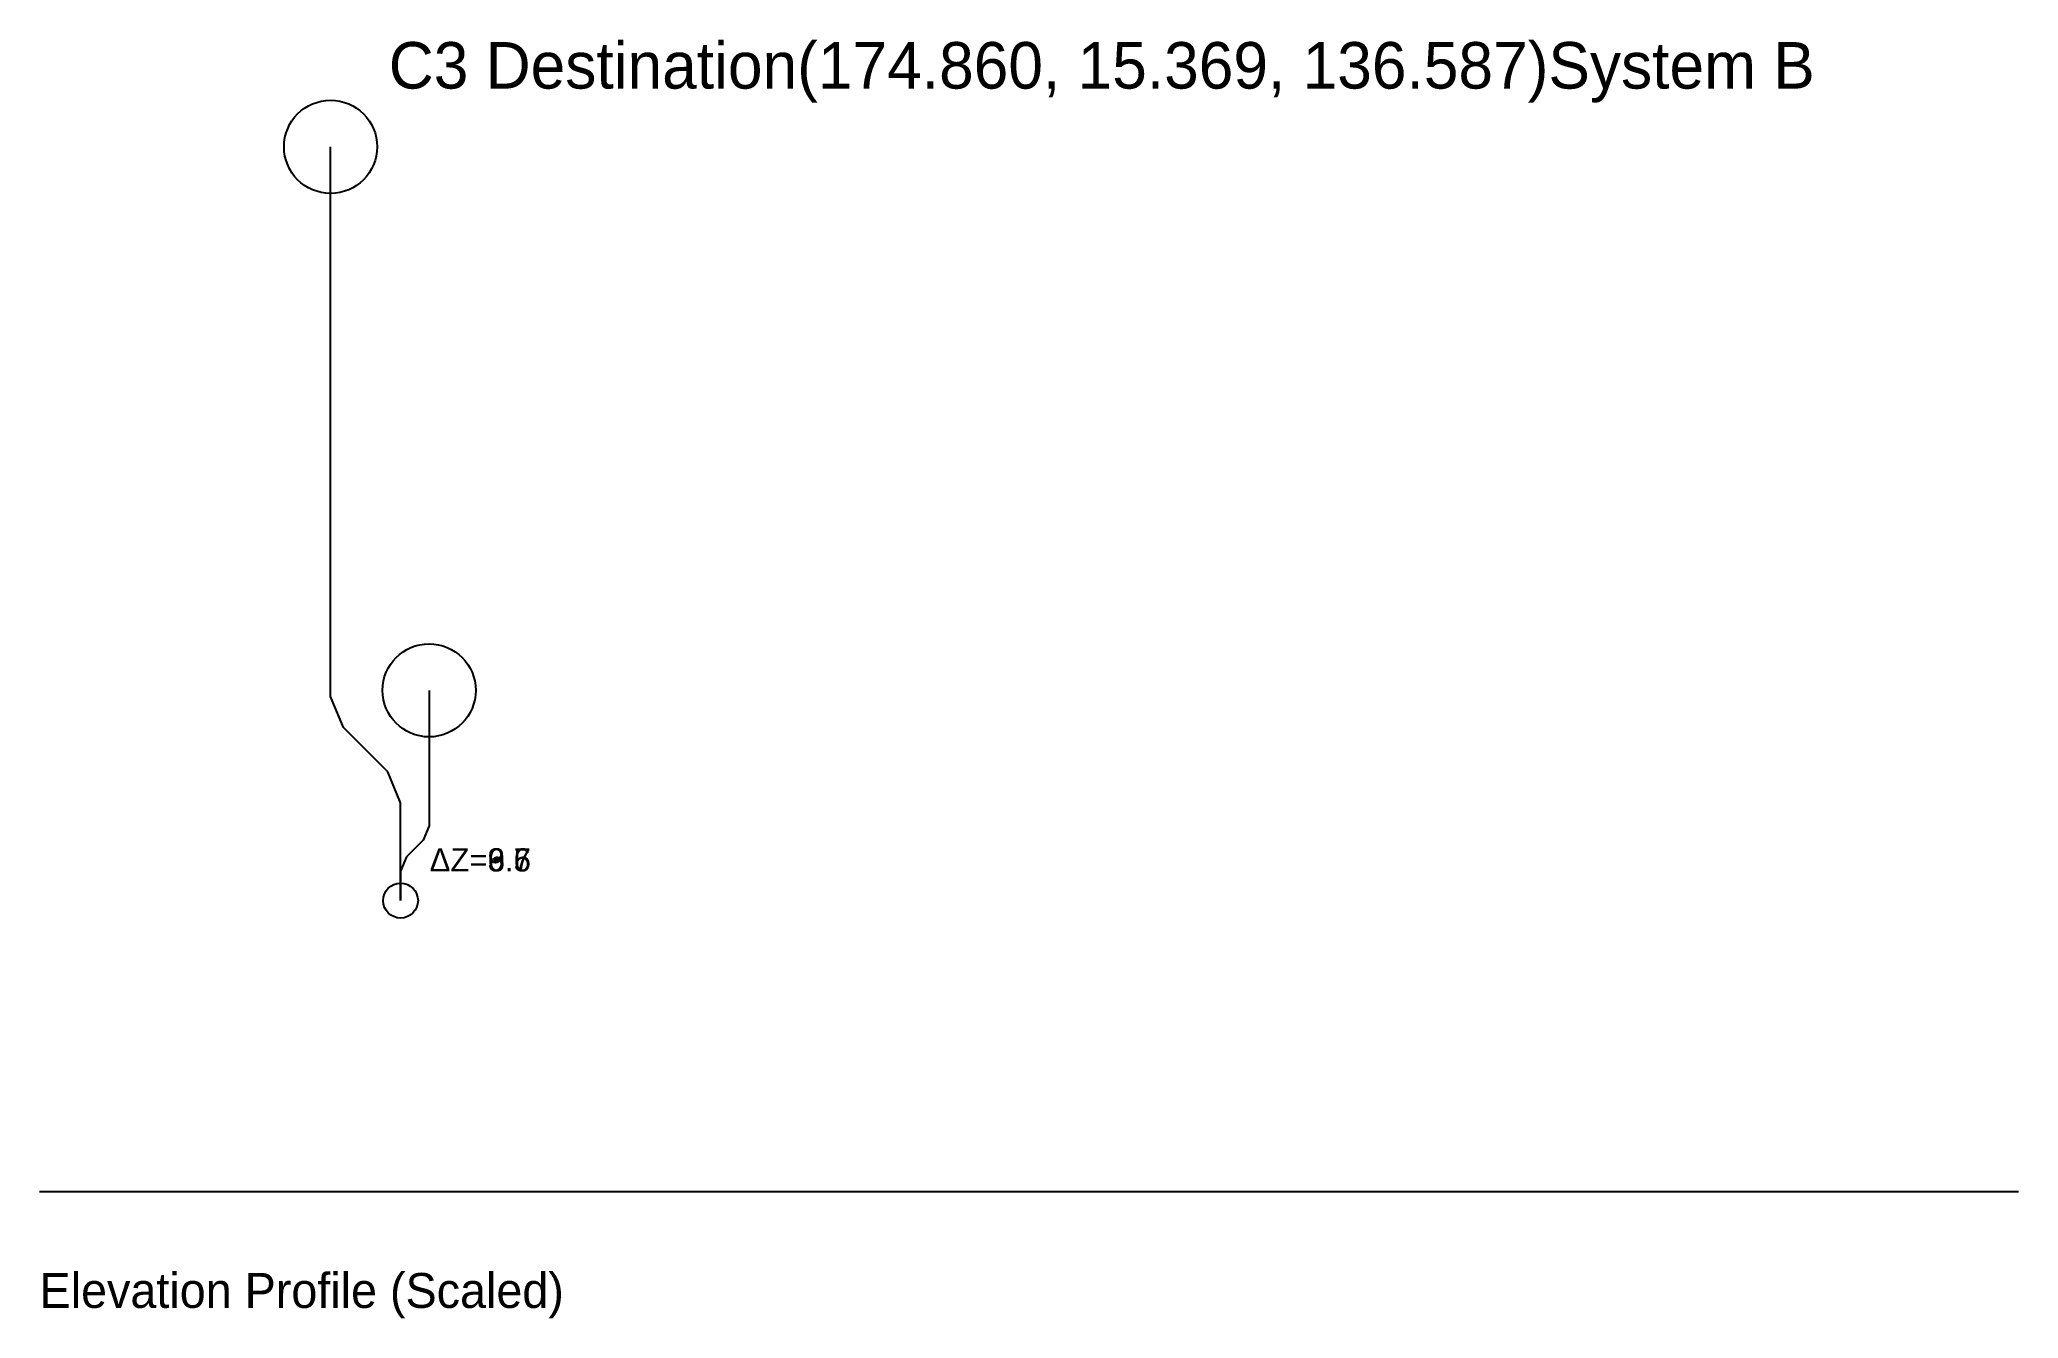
# Model space of a CAD drawing. Header units: metres. Extents: x 169.9 to 203.9, y -4.8 to 17.2.
import ezdxf

# ---------------------------------------------------------------- set-up
doc = ezdxf.new("R2010")
doc.units = ezdxf.units.M
for name, color, linetype in [('ELEVATION', 3, 'Continuous'), ('ENDPOINTS', 2, 'Continuous'), ('PATH', 1, 'Continuous'), ('TEXT', 7, 'Continuous')]:
    doc.layers.add(name, color=color, linetype=linetype)

msp = doc.modelspace()

# ---------------------------------------------------------------- linework, layer by layer
at = {"layer": 'ELEVATION'}
for p, q in [((169.86, -2.584, 115.034), (170.86, -2.584, 115.034)), ((170.86, -2.584, 115.034), (171.86, -2.584, 115.034)), ((171.86, -2.584, 115.034), (172.86, -2.584, 115.034)), ((172.86, -2.584, 115.034), (173.86, -2.584, 115.034)), ((173.86, -2.584, 115.034), (174.86, -2.584, 115.034)), ((174.86, -2.584, 115.034), (175.86, -2.584, 115.034)), ((175.86, -2.584, 115.034), (176.86, -2.584, 115.396)), ((176.86, -2.584, 115.396), (177.86, -2.584, 114.424)), ((177.86, -2.584, 114.424), (178.86, -2.584, 114.379)), ((178.86, -2.584, 114.379), (179.86, -2.584, 113.729)), ((179.86, -2.584, 113.729), (180.86, -2.584, 113.694)), ((180.86, -2.584, 113.694), (181.86, -2.584, 113.694)), ((181.86, -2.584, 113.694), (182.86, -2.584, 113.694)), ((182.86, -2.584, 113.694), (183.86, -2.584, 113.694)), ((183.86, -2.584, 113.694), (184.86, -2.584, 113.694)), ((184.86, -2.584, 113.694), (185.86, -2.584, 113.694)), ((185.86, -2.584, 113.694), (186.86, -2.584, 113.694)), ((186.86, -2.584, 113.694), (187.86, -2.584, 113.694)), ((187.86, -2.584, 113.694), (188.86, -2.584, 113.694)), ((188.86, -2.584, 113.694), (189.86, -2.584, 113.694)), ((189.86, -2.584, 113.694), (190.86, -2.584, 113.694)), ((190.86, -2.584, 113.694), (191.86, -2.584, 113.694)), ((191.86, -2.584, 113.694), (192.86, -2.584, 113.694)), ((192.86, -2.584, 113.694), (193.86, -2.584, 113.694)), ((193.86, -2.584, 113.694), (194.86, -2.584, 113.659)), ((194.86, -2.584, 113.659), (195.86, -2.584, 113.647)), ((195.86, -2.584, 113.647), (196.86, -2.584, 113.612)), ((196.86, -2.584, 113.612), (197.86, -2.584, 113.612)), ((197.86, -2.584, 113.612), (198.86, -2.584, 113.613)), ((198.86, -2.584, 113.613), (199.86, -2.584, 113.613)), ((199.86, -2.584, 113.613), (200.86, -2.584, 113.625)), ((200.86, -2.584, 113.625), (201.86, -2.584, 113.647)), ((201.86, -2.584, 113.647), (202.86, -2.584, 113.659)), ((202.86, -2.584, 113.659), (203.86, -2.584, 113.659))]:
    msp.add_line(p, q, dxfattribs=at)
at = {"layer": 'ELEVATION', "color": 3}
for centre in [(176.062, 2.416, 153.96), (176.062, 2.416, 144.238), (176.062, 2.416, 137.291)]:
    msp.add_circle(centre, 0.3, dxfattribs=at)
at = {"layer": 'ENDPOINTS', "color": 3}
for centre in [(174.86, 15.369, 136.587), (176.553, 6.028, 150.34)]:
    msp.add_circle(centre, 0.8, dxfattribs=at)
at = {"layer": 'PATH', "color": 3}
for p, q in [((174.86, 14.787, 136.587), (174.86, 15.369, 136.587)), ((174.86, 14.666, 136.466), (174.86, 14.787, 136.587)), ((174.86, 14.545, 136.127), (174.86, 14.666, 136.248)), ((174.86, 14.666, 136.248), (174.86, 14.666, 136.466)), ((174.86, 11.287, 136.127), (174.86, 14.545, 136.127)), ((174.86, 11.187, 136.122), (174.86, 11.287, 136.127)), ((174.86, 11.032, 136.122), (174.86, 11.187, 136.122)), ((174.86, 10.68, 136.474), (174.86, 11.032, 136.122)), ((174.86, 10.328, 136.939), (174.86, 10.68, 136.587)), ((174.86, 10.68, 136.587), (174.86, 10.68, 136.474)), ((174.86, 9.759, 136.939), (174.86, 10.328, 136.939)), ((174.86, 9.308, 136.939), (174.86, 9.759, 136.939)), ((174.86, 8.857, 136.939), (174.86, 9.308, 136.939)), ((174.86, 7.451, 136.939), (174.86, 8.857, 136.939)), ((174.86, 6.85, 136.939), (174.86, 7.451, 136.939)), ((174.86, 6.249, 136.939), (174.86, 6.85, 136.939)), ((174.86, 5.922, 136.939), (174.86, 6.249, 136.939)), ((175.08, 5.39, 136.939), (174.86, 5.922, 136.939)), ((176.553, 6.028, 150.34), (176.553, 3.703, 150.34)), ((175.841, 4.629, 136.939), (175.08, 5.39, 136.939)), ((176.062, 4.097, 136.939), (175.841, 4.629, 136.939)), ((176.062, 3.721, 136.939), (176.062, 4.097, 136.939)), ((176.062, 3.345, 136.939), (176.062, 3.721, 136.939)), ((176.45, 3.453, 150.34), (176.165, 3.168, 150.34)), ((176.553, 3.703, 150.34), (176.45, 3.453, 150.34)), ((176.062, 2.768, 136.939), (176.062, 3.345, 136.939)), ((176.165, 3.168, 150.34), (176.062, 2.919, 150.34)), ((176.062, 2.919, 150.34), (176.062, 2.469, 150.34)), ((176.062, 2.416, 137.291), (176.062, 2.768, 136.939)), ((176.062, 2.469, 150.34), (176.062, 2.416, 150.34)), ((176.062, 2.416, 150.34), (176.062, 2.416, 153.96)), ((176.062, 2.416, 153.96), (176.062, 2.416, 144.238)), ((176.062, 2.416, 144.238), (176.062, 2.416, 143.788)), ((176.062, 2.416, 143.788), (176.062, 2.416, 137.291))]:
    msp.add_line(p, q, dxfattribs=at)

# ---------------------------------------------------------------- texts
at = {"layer": 'ELEVATION'}
for s, p in [('ΔZ=3.6', (176.562, 2.916, 153.96)), ('ΔZ=9.7', (176.562, 2.916, 144.238)), ('ΔZ=6.5', (176.562, 2.916, 137.291))]:
    msp.add_text(s, height=0.4, dxfattribs=at).set_placement(p)
at = {"layer": 'TEXT'}
for s, height, p in [('C3 Destination(174.860, 15.369, 136.587)System B', 0.8, (175.86, 16.369, 136.587)), ('Elevation Profile (Scaled)', 0.6, (169.86, -4.584, 100))]:
    msp.add_text(s, height=height, dxfattribs=at).set_placement(p)

doc.saveas('drawing.dxf')
